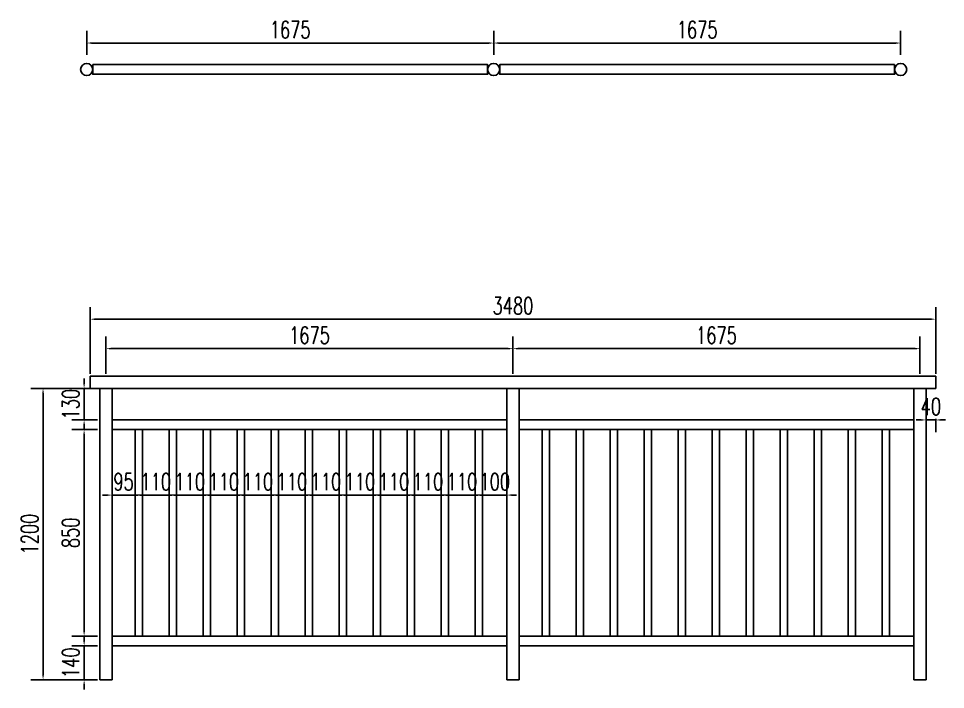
# Model space of a CAD drawing. Header units: millimetres. Extents: x -2430464 to 225692, y -180 to 1805330.
# Drawn here: x -1395808 to -1391993, y 608733 to 611496 of the extents above; entities that cross this region are included whole.
import ezdxf

# ---------------------------------------------------------------- set-up
doc = ezdxf.new("R2010")
doc.units = ezdxf.units.MM
doc.header["$LTSCALE"] = 1000
doc.layers.get('0').update_dxf_attribs({"linetype": 'CONTINUOUS'})
doc.layers.get('DEFPOINTS').update_dxf_attribs({"linetype": 'CONTINUOUS'})
for name, color, linetype in [('W-PLASTIC_RAILINGS塑木栏杆', 6, 'CONTINUOUS'), ('W-WOOD_FLOOR木地板', 30, 'CONTINUOUS'), ('景-通用-文字', 7, 'CONTINUOUS')]:
    doc.layers.add(name, color=color, linetype=linetype)
doc.styles.add('STANDARD_T3', font='simplex.shx', dxfattribs={"width": 0.7, "bigfont": 'gbcbig.shx'})
doc.dimstyles.new('W&&20', dxfattribs={"dimtxt": 70, "dimasz": 20, "dimexe": 50, "dimexo": 60, "dimgap": 20, "dimtad": 1, "dimdec": 0, "dimzin": 0, "dimdsep": 46, "dimtxsty": 'STANDARD_T3', "dimcen": 0.09, "dimclrd": 1, "dimclre": 1, "dimclrt": 7, "dimazin": 2, "dimtfac": 1, "dimtdec": 0, "dimtix": 1, "dimtmove": 2, "dimatfit": 3, "dimfxl": 0, "dimtolj": 1, "dimtzin": 0, "dimarcsym": 0})

# ---------------------------------------------------------------- blocks, each defined once
blk = doc.blocks.new('*U827')
at = {"layer": 'W-PLASTIC_RAILINGS塑木栏杆'}
blk.add_lwpolyline([(-15, -420), (15, -420), (15, 430), (-15, 430)], close=True, dxfattribs=at)
blk = doc.blocks.new('*U828')
at = {"layer": 'W-PLASTIC_RAILINGS塑木栏杆', "color": 0, "linetype": 'ByBlock', "lineweight": -2, "transparency": 16777216}
for p in [(0, 0), (140, 0), (280, 0), (420, 0), (560, 0), (700, 0), (840, 0), (980, 0), (1120, 0), (1260, 0), (1400, 0)]:
    blk.add_blockref('*U827', p, dxfattribs=at)
blk = doc.blocks.new('*D830')
at = {"layer": 'DEFPOINTS', "color": 0, "transparency": 16777216}
for p in [(-1395513.1, 609973.4), (-1395707.1, 608773.4), (-1395473.1, 608773.4)]:
    blk.add_point(p, dxfattribs=at)
at = {"layer": 'W-WOOD_FLOOR木地板', "color": 1, "lineweight": -2, "transparency": 16777216}
for p, q in [((-1395573.1, 609973.4), (-1395757.1, 609973.4)), ((-1395707.1, 609953.4), (-1395707.1, 608793.4)), ((-1395533.1, 608773.4), (-1395757.1, 608773.4))]:
    blk.add_line(p, q, dxfattribs=at)
at = {"layer": 'W-WOOD_FLOOR木地板', "color": 1, "transparency": 16777216}
for points in [[(-1395710.4, 609953.4), (-1395703.7, 609953.4), (-1395707.1, 609973.4)], [(-1395710.4, 608793.4), (-1395703.7, 608793.4), (-1395707.1, 608773.4)]]:
    blk.add_solid(points, dxfattribs=at)
at = {"layer": 'W-WOOD_FLOOR木地板', "color": 7, "transparency": 16777216, "insert": (-1395762.1, 609373.4), "char_height": 70, "attachment_point": 5, "rotation": 90, "style": 'STANDARD_T3'}
blk.add_mtext('\\A1;1200', dxfattribs=at)
blk = doc.blocks.new('*D831')
at = {"layer": 'DEFPOINTS', "color": 0, "transparency": 16777216}
for p in [(-1395423.1, 609803.4), (-1395538.1, 608953.4), (-1395423.1, 608953.4)]:
    blk.add_point(p, dxfattribs=at)
at = {"layer": 'W-WOOD_FLOOR木地板', "color": 1, "lineweight": -2, "transparency": 16777216}
for p, q in [((-1395483.1, 609803.4), (-1395588.1, 609803.4)), ((-1395538.1, 609783.4), (-1395538.1, 608973.4)), ((-1395483.1, 608953.4), (-1395588.1, 608953.4))]:
    blk.add_line(p, q, dxfattribs=at)
at = {"layer": 'W-WOOD_FLOOR木地板', "color": 1, "transparency": 16777216}
for points in [[(-1395541.4, 609783.4), (-1395534.7, 609783.4), (-1395538.1, 609803.4)], [(-1395541.4, 608973.4), (-1395534.7, 608973.4), (-1395538.1, 608953.4)]]:
    blk.add_solid(points, dxfattribs=at)
at = {"layer": 'W-WOOD_FLOOR木地板', "color": 7, "transparency": 16777216, "insert": (-1395593.1, 609378.4), "char_height": 70, "attachment_point": 5, "rotation": 90, "style": 'STANDARD_T3'}
blk.add_mtext('\\A1;850', dxfattribs=at)
blk = doc.blocks.new('*D829')
at = {"layer": 'DEFPOINTS', "color": 0, "transparency": 16777216}
for p in [(-1395538.1, 609973.4), (-1395423.1, 609973.4), (-1395423.1, 609843.4)]:
    blk.add_point(p, dxfattribs=at)
at = {"layer": 'W-WOOD_FLOOR木地板', "color": 1, "lineweight": -2, "transparency": 16777216}
for p, q in [((-1395538.1, 609993.4), (-1395538.1, 610013.4)), ((-1395483.1, 609973.4), (-1395588.1, 609973.4)), ((-1395538.1, 609843.4), (-1395538.1, 609973.4)), ((-1395483.1, 609843.4), (-1395588.1, 609843.4)), ((-1395538.1, 609823.4), (-1395538.1, 609803.4))]:
    blk.add_line(p, q, dxfattribs=at)
at = {"layer": 'W-WOOD_FLOOR木地板', "color": 1, "transparency": 16777216}
for points in [[(-1395541.4, 609993.4), (-1395534.7, 609993.4), (-1395538.1, 609973.4)], [(-1395541.4, 609823.4), (-1395534.7, 609823.4), (-1395538.1, 609843.4)]]:
    blk.add_solid(points, dxfattribs=at)
at = {"layer": 'W-WOOD_FLOOR木地板', "color": 7, "transparency": 16777216, "insert": (-1395593.1, 609908.4), "char_height": 70, "attachment_point": 5, "rotation": 90, "style": 'STANDARD_T3'}
blk.add_mtext('\\A1;130', dxfattribs=at)
blk = doc.blocks.new('*D832')
at = {"layer": 'DEFPOINTS', "color": 0, "transparency": 16777216}
for p in [(-1395423.1, 608913.4), (-1395538, 608773.4), (-1395423.1, 608773.4)]:
    blk.add_point(p, dxfattribs=at)
at = {"layer": 'W-WOOD_FLOOR木地板', "color": 1, "lineweight": -2, "transparency": 16777216}
for p, q in [((-1395538, 608933.4), (-1395538, 608953.4)), ((-1395483.1, 608913.4), (-1395588, 608913.4)), ((-1395538, 608913.4), (-1395538, 608773.4)), ((-1395483.1, 608773.4), (-1395588, 608773.4)), ((-1395538, 608753.4), (-1395538, 608733.4))]:
    blk.add_line(p, q, dxfattribs=at)
at = {"layer": 'W-WOOD_FLOOR木地板', "color": 1, "transparency": 16777216}
for points in [[(-1395541.3, 608933.4), (-1395534.7, 608933.4), (-1395538, 608913.4)], [(-1395541.3, 608753.4), (-1395534.7, 608753.4), (-1395538, 608773.4)]]:
    blk.add_solid(points, dxfattribs=at)
at = {"layer": 'W-WOOD_FLOOR木地板', "color": 7, "transparency": 16777216, "insert": (-1395593, 608843.4), "char_height": 70, "attachment_point": 5, "rotation": 90, "style": 'STANDARD_T3'}
blk.add_mtext('\\A1;140', dxfattribs=at)
blk = doc.blocks.new('*D833')
at = {"layer": 'DEFPOINTS', "color": 0, "transparency": 16777216}
for p in [(-1393773.1, 610136.9), (-1395448.1, 609973.4), (-1393773.1, 609973.4)]:
    blk.add_point(p, dxfattribs=at)
at = {"layer": 'W-WOOD_FLOOR木地板', "color": 1, "lineweight": -2, "transparency": 16777216}
for p, q in [((-1395448.1, 610033.4), (-1395448.1, 610186.9)), ((-1393773.1, 610033.4), (-1393773.1, 610186.9)), ((-1395428.1, 610136.9), (-1393793.1, 610136.9))]:
    blk.add_line(p, q, dxfattribs=at)
at = {"layer": 'W-WOOD_FLOOR木地板', "color": 1, "transparency": 16777216}
for points in [[(-1395428.1, 610140.2), (-1395428.1, 610133.6), (-1395448.1, 610136.9)], [(-1393793.1, 610140.2), (-1393793.1, 610133.6), (-1393773.1, 610136.9)]]:
    blk.add_solid(points, dxfattribs=at)
at = {"layer": 'W-WOOD_FLOOR木地板', "color": 7, "transparency": 16777216, "insert": (-1394610.6, 610191.9), "char_height": 70, "attachment_point": 5, "style": 'STANDARD_T3'}
blk.add_mtext('\\A1;1675', dxfattribs=at)
blk = doc.blocks.new('*D834')
at = {"layer": 'DEFPOINTS', "color": 0, "transparency": 16777216}
for p in [(-1392098.1, 610136.9), (-1393773.1, 609973.4), (-1392098.1, 609973.4)]:
    blk.add_point(p, dxfattribs=at)
at = {"layer": 'W-WOOD_FLOOR木地板', "color": 1, "lineweight": -2, "transparency": 16777216}
for p, q in [((-1393773.1, 610033.4), (-1393773.1, 610186.9)), ((-1392098.1, 610033.4), (-1392098.1, 610186.9)), ((-1393753.1, 610136.9), (-1392118.1, 610136.9))]:
    blk.add_line(p, q, dxfattribs=at)
at = {"layer": 'W-WOOD_FLOOR木地板', "color": 1, "transparency": 16777216}
for points in [[(-1393753.1, 610140.2), (-1393753.1, 610133.6), (-1393773.1, 610136.9)], [(-1392118.1, 610140.2), (-1392118.1, 610133.6), (-1392098.1, 610136.9)]]:
    blk.add_solid(points, dxfattribs=at)
at = {"layer": 'W-WOOD_FLOOR木地板', "color": 7, "transparency": 16777216, "insert": (-1392935.6, 610191.9), "char_height": 70, "attachment_point": 5, "style": 'STANDARD_T3'}
blk.add_mtext('\\A1;1675', dxfattribs=at)
blk = doc.blocks.new('*D835')
at = {"layer": 'DEFPOINTS', "color": 0, "transparency": 16777216}
for p in [(-1395423.1, 609610.9), (-1395328.1, 609610.9), (-1395328.1, 609533.9)]:
    blk.add_point(p, dxfattribs=at)
at = {"layer": 'W-WOOD_FLOOR木地板', "color": 1, "lineweight": -2, "transparency": 16777216}
for p, q in [((-1395423.1, 609550.9), (-1395423.1, 609483.9)), ((-1395328.1, 609550.9), (-1395328.1, 609483.9)), ((-1395443.1, 609533.9), (-1395463.1, 609533.9)), ((-1395423.1, 609533.9), (-1395328.1, 609533.9)), ((-1395308.1, 609533.9), (-1395288.1, 609533.9))]:
    blk.add_line(p, q, dxfattribs=at)
at = {"layer": 'W-WOOD_FLOOR木地板', "color": 1, "transparency": 16777216}
for points in [[(-1395443.1, 609537.2), (-1395443.1, 609530.6), (-1395423.1, 609533.9)], [(-1395308.1, 609537.2), (-1395308.1, 609530.6), (-1395328.1, 609533.9)]]:
    blk.add_solid(points, dxfattribs=at)
at = {"layer": 'W-WOOD_FLOOR木地板', "color": 7, "transparency": 16777216, "insert": (-1395375.6, 609588.9), "char_height": 70, "attachment_point": 5, "style": 'STANDARD_T3'}
blk.add_mtext('\\A1;95', dxfattribs=at)
blk = doc.blocks.new('*D836')
at = {"layer": 'DEFPOINTS', "color": 0, "transparency": 16777216}
for p in [(-1394178.1, 609657.8), (-1394068.1, 609657.8), (-1394068.1, 609533.9)]:
    blk.add_point(p, dxfattribs=at)
at = {"layer": '景-通用-文字', "color": 1, "lineweight": -2, "transparency": 16777216}
for p, q in [((-1394198.1, 609533.9), (-1394218.1, 609533.9)), ((-1394178.1, 609538.9), (-1394178.1, 609483.9)), ((-1394178.1, 609533.9), (-1394068.1, 609533.9)), ((-1394068.1, 609538.9), (-1394068.1, 609483.9)), ((-1394048.1, 609533.9), (-1394028.1, 609533.9))]:
    blk.add_line(p, q, dxfattribs=at)
at = {"layer": '景-通用-文字', "color": 1, "transparency": 16777216}
for points in [[(-1394198.1, 609537.2), (-1394198.1, 609530.6), (-1394178.1, 609533.9)], [(-1394048.1, 609537.2), (-1394048.1, 609530.6), (-1394068.1, 609533.9)]]:
    blk.add_solid(points, dxfattribs=at)
at = {"layer": '景-通用-文字', "color": 7, "transparency": 16777216, "insert": (-1394123.1, 609588.9), "char_height": 70, "attachment_point": 5, "style": 'STANDARD_T3'}
blk.add_mtext('\\A1;110', dxfattribs=at)
blk = doc.blocks.new('*D837')
at = {"layer": 'DEFPOINTS', "color": 0, "transparency": 16777216}
for p in [(-1393898.1, 609655.2), (-1393798.1, 609655.2), (-1393798.1, 609533.9)]:
    blk.add_point(p, dxfattribs=at)
at = {"layer": 'W-PLASTIC_RAILINGS塑木栏杆', "color": 1, "lineweight": -2, "transparency": 16777216}
for p, q in [((-1393918.1, 609533.9), (-1393938.1, 609533.9)), ((-1393898.1, 609538.9), (-1393898.1, 609483.9)), ((-1393898.1, 609533.9), (-1393798.1, 609533.9)), ((-1393798.1, 609538.9), (-1393798.1, 609483.9)), ((-1393778.1, 609533.9), (-1393758.1, 609533.9))]:
    blk.add_line(p, q, dxfattribs=at)
at = {"layer": 'W-PLASTIC_RAILINGS塑木栏杆', "color": 1, "transparency": 16777216}
for points in [[(-1393918.1, 609537.2), (-1393918.1, 609530.6), (-1393898.1, 609533.9)], [(-1393778.1, 609537.2), (-1393778.1, 609530.6), (-1393798.1, 609533.9)]]:
    blk.add_solid(points, dxfattribs=at)
at = {"layer": 'W-PLASTIC_RAILINGS塑木栏杆', "color": 7, "transparency": 16777216, "insert": (-1393848.1, 609588.9), "char_height": 70, "attachment_point": 5, "style": 'STANDARD_T3'}
blk.add_mtext('\\A1;100', dxfattribs=at)
blk = doc.blocks.new('*D1074')
at = {"layer": 'DEFPOINTS', "color": 0, "transparency": 16777216}
for p in [(-1394038.1, 609657.8), (-1393928.1, 609657.8), (-1393928.1, 609533.9)]:
    blk.add_point(p, dxfattribs=at)
at = {"layer": '景-通用-文字', "color": 1, "lineweight": -2, "transparency": 16777216}
for p, q in [((-1394058.1, 609533.9), (-1394078.1, 609533.9)), ((-1394038.1, 609538.9), (-1394038.1, 609483.9)), ((-1394038.1, 609533.9), (-1393928.1, 609533.9)), ((-1393928.1, 609538.9), (-1393928.1, 609483.9)), ((-1393908.1, 609533.9), (-1393888.1, 609533.9))]:
    blk.add_line(p, q, dxfattribs=at)
at = {"layer": '景-通用-文字', "color": 1, "transparency": 16777216}
for points in [[(-1394058.1, 609537.2), (-1394058.1, 609530.6), (-1394038.1, 609533.9)], [(-1393908.1, 609537.2), (-1393908.1, 609530.6), (-1393928.1, 609533.9)]]:
    blk.add_solid(points, dxfattribs=at)
at = {"layer": '景-通用-文字', "color": 7, "transparency": 16777216, "insert": (-1393983.1, 609588.9), "char_height": 70, "attachment_point": 5, "style": 'STANDARD_T3'}
blk.add_mtext('\\A1;110', dxfattribs=at)
blk = doc.blocks.new('*D1075')
at = {"layer": 'DEFPOINTS', "color": 0, "transparency": 16777216}
for p in [(-1394318.1, 609657.8), (-1394208.1, 609657.8), (-1394208.1, 609533.9)]:
    blk.add_point(p, dxfattribs=at)
at = {"layer": '景-通用-文字', "color": 1, "lineweight": -2, "transparency": 16777216}
for p, q in [((-1394338.1, 609533.9), (-1394358.1, 609533.9)), ((-1394318.1, 609538.9), (-1394318.1, 609483.9)), ((-1394318.1, 609533.9), (-1394208.1, 609533.9)), ((-1394208.1, 609538.9), (-1394208.1, 609483.9)), ((-1394188.1, 609533.9), (-1394168.1, 609533.9))]:
    blk.add_line(p, q, dxfattribs=at)
at = {"layer": '景-通用-文字', "color": 1, "transparency": 16777216}
for points in [[(-1394338.1, 609537.2), (-1394338.1, 609530.6), (-1394318.1, 609533.9)], [(-1394188.1, 609537.2), (-1394188.1, 609530.6), (-1394208.1, 609533.9)]]:
    blk.add_solid(points, dxfattribs=at)
at = {"layer": '景-通用-文字', "color": 7, "transparency": 16777216, "insert": (-1394263.1, 609588.9), "char_height": 70, "attachment_point": 5, "style": 'STANDARD_T3'}
blk.add_mtext('\\A1;110', dxfattribs=at)
blk = doc.blocks.new('*D1076')
at = {"layer": 'DEFPOINTS', "color": 0, "transparency": 16777216}
for p in [(-1394458.1, 609657.8), (-1394348.1, 609657.8), (-1394348.1, 609533.9)]:
    blk.add_point(p, dxfattribs=at)
at = {"layer": '景-通用-文字', "color": 1, "lineweight": -2, "transparency": 16777216}
for p, q in [((-1394478.1, 609533.9), (-1394498.1, 609533.9)), ((-1394458.1, 609538.9), (-1394458.1, 609483.9)), ((-1394458.1, 609533.9), (-1394348.1, 609533.9)), ((-1394348.1, 609538.9), (-1394348.1, 609483.9)), ((-1394328.1, 609533.9), (-1394308.1, 609533.9))]:
    blk.add_line(p, q, dxfattribs=at)
at = {"layer": '景-通用-文字', "color": 1, "transparency": 16777216}
for points in [[(-1394478.1, 609537.2), (-1394478.1, 609530.6), (-1394458.1, 609533.9)], [(-1394328.1, 609537.2), (-1394328.1, 609530.6), (-1394348.1, 609533.9)]]:
    blk.add_solid(points, dxfattribs=at)
at = {"layer": '景-通用-文字', "color": 7, "transparency": 16777216, "insert": (-1394403.1, 609588.9), "char_height": 70, "attachment_point": 5, "style": 'STANDARD_T3'}
blk.add_mtext('\\A1;110', dxfattribs=at)
blk = doc.blocks.new('*D1077')
at = {"layer": 'DEFPOINTS', "color": 0, "transparency": 16777216}
for p in [(-1394598.1, 609657.8), (-1394488.1, 609657.8), (-1394488.1, 609533.9)]:
    blk.add_point(p, dxfattribs=at)
at = {"layer": '景-通用-文字', "color": 1, "lineweight": -2, "transparency": 16777216}
for p, q in [((-1394618.1, 609533.9), (-1394638.1, 609533.9)), ((-1394598.1, 609538.9), (-1394598.1, 609483.9)), ((-1394598.1, 609533.9), (-1394488.1, 609533.9)), ((-1394488.1, 609538.9), (-1394488.1, 609483.9)), ((-1394468.1, 609533.9), (-1394448.1, 609533.9))]:
    blk.add_line(p, q, dxfattribs=at)
at = {"layer": '景-通用-文字', "color": 1, "transparency": 16777216}
for points in [[(-1394618.1, 609537.2), (-1394618.1, 609530.6), (-1394598.1, 609533.9)], [(-1394468.1, 609537.2), (-1394468.1, 609530.6), (-1394488.1, 609533.9)]]:
    blk.add_solid(points, dxfattribs=at)
at = {"layer": '景-通用-文字', "color": 7, "transparency": 16777216, "insert": (-1394543.1, 609588.9), "char_height": 70, "attachment_point": 5, "style": 'STANDARD_T3'}
blk.add_mtext('\\A1;110', dxfattribs=at)
blk = doc.blocks.new('*D1078')
at = {"layer": 'DEFPOINTS', "color": 0, "transparency": 16777216}
for p in [(-1394738.1, 609657.8), (-1394628.1, 609657.8), (-1394628.1, 609533.9)]:
    blk.add_point(p, dxfattribs=at)
at = {"layer": '景-通用-文字', "color": 1, "lineweight": -2, "transparency": 16777216}
for p, q in [((-1394758.1, 609533.9), (-1394778.1, 609533.9)), ((-1394738.1, 609538.9), (-1394738.1, 609483.9)), ((-1394738.1, 609533.9), (-1394628.1, 609533.9)), ((-1394628.1, 609538.9), (-1394628.1, 609483.9)), ((-1394608.1, 609533.9), (-1394588.1, 609533.9))]:
    blk.add_line(p, q, dxfattribs=at)
at = {"layer": '景-通用-文字', "color": 1, "transparency": 16777216}
for points in [[(-1394758.1, 609537.2), (-1394758.1, 609530.6), (-1394738.1, 609533.9)], [(-1394608.1, 609537.2), (-1394608.1, 609530.6), (-1394628.1, 609533.9)]]:
    blk.add_solid(points, dxfattribs=at)
at = {"layer": '景-通用-文字', "color": 7, "transparency": 16777216, "insert": (-1394683.1, 609588.9), "char_height": 70, "attachment_point": 5, "style": 'STANDARD_T3'}
blk.add_mtext('\\A1;110', dxfattribs=at)
blk = doc.blocks.new('*D1079')
at = {"layer": 'DEFPOINTS', "color": 0, "transparency": 16777216}
for p in [(-1394878.1, 609657.8), (-1394768.1, 609657.8), (-1394768.1, 609533.9)]:
    blk.add_point(p, dxfattribs=at)
at = {"layer": '景-通用-文字', "color": 1, "lineweight": -2, "transparency": 16777216}
for p, q in [((-1394898.1, 609533.9), (-1394918.1, 609533.9)), ((-1394878.1, 609538.9), (-1394878.1, 609483.9)), ((-1394878.1, 609533.9), (-1394768.1, 609533.9)), ((-1394768.1, 609538.9), (-1394768.1, 609483.9)), ((-1394748.1, 609533.9), (-1394728.1, 609533.9))]:
    blk.add_line(p, q, dxfattribs=at)
at = {"layer": '景-通用-文字', "color": 1, "transparency": 16777216}
for points in [[(-1394898.1, 609537.2), (-1394898.1, 609530.6), (-1394878.1, 609533.9)], [(-1394748.1, 609537.2), (-1394748.1, 609530.6), (-1394768.1, 609533.9)]]:
    blk.add_solid(points, dxfattribs=at)
at = {"layer": '景-通用-文字', "color": 7, "transparency": 16777216, "insert": (-1394823.1, 609588.9), "char_height": 70, "attachment_point": 5, "style": 'STANDARD_T3'}
blk.add_mtext('\\A1;110', dxfattribs=at)
blk = doc.blocks.new('*D1080')
at = {"layer": 'DEFPOINTS', "color": 0, "transparency": 16777216}
for p in [(-1395018.1, 609657.8), (-1394908.1, 609657.8), (-1394908.1, 609533.9)]:
    blk.add_point(p, dxfattribs=at)
at = {"layer": '景-通用-文字', "color": 1, "lineweight": -2, "transparency": 16777216}
for p, q in [((-1395038.1, 609533.9), (-1395058.1, 609533.9)), ((-1395018.1, 609538.9), (-1395018.1, 609483.9)), ((-1395018.1, 609533.9), (-1394908.1, 609533.9)), ((-1394908.1, 609538.9), (-1394908.1, 609483.9)), ((-1394888.1, 609533.9), (-1394868.1, 609533.9))]:
    blk.add_line(p, q, dxfattribs=at)
at = {"layer": '景-通用-文字', "color": 1, "transparency": 16777216}
for points in [[(-1395038.1, 609537.2), (-1395038.1, 609530.6), (-1395018.1, 609533.9)], [(-1394888.1, 609537.2), (-1394888.1, 609530.6), (-1394908.1, 609533.9)]]:
    blk.add_solid(points, dxfattribs=at)
at = {"layer": '景-通用-文字', "color": 7, "transparency": 16777216, "insert": (-1394963.1, 609588.9), "char_height": 70, "attachment_point": 5, "style": 'STANDARD_T3'}
blk.add_mtext('\\A1;110', dxfattribs=at)
blk = doc.blocks.new('*D1081')
at = {"layer": 'DEFPOINTS', "color": 0, "transparency": 16777216}
for p in [(-1395158.1, 609657.8), (-1395048.1, 609657.8), (-1395048.1, 609533.9)]:
    blk.add_point(p, dxfattribs=at)
at = {"layer": '景-通用-文字', "color": 1, "lineweight": -2, "transparency": 16777216}
for p, q in [((-1395178.1, 609533.9), (-1395198.1, 609533.9)), ((-1395158.1, 609538.9), (-1395158.1, 609483.9)), ((-1395158.1, 609533.9), (-1395048.1, 609533.9)), ((-1395048.1, 609538.9), (-1395048.1, 609483.9)), ((-1395028.1, 609533.9), (-1395008.1, 609533.9))]:
    blk.add_line(p, q, dxfattribs=at)
at = {"layer": '景-通用-文字', "color": 1, "transparency": 16777216}
for points in [[(-1395178.1, 609537.2), (-1395178.1, 609530.6), (-1395158.1, 609533.9)], [(-1395028.1, 609537.2), (-1395028.1, 609530.6), (-1395048.1, 609533.9)]]:
    blk.add_solid(points, dxfattribs=at)
at = {"layer": '景-通用-文字', "color": 7, "transparency": 16777216, "insert": (-1395103.1, 609588.9), "char_height": 70, "attachment_point": 5, "style": 'STANDARD_T3'}
blk.add_mtext('\\A1;110', dxfattribs=at)
blk = doc.blocks.new('*D1082')
at = {"layer": 'DEFPOINTS', "color": 0, "transparency": 16777216}
for p in [(-1395298.1, 609657.8), (-1395188.1, 609657.8), (-1395188.1, 609533.9)]:
    blk.add_point(p, dxfattribs=at)
at = {"layer": '景-通用-文字', "color": 1, "lineweight": -2, "transparency": 16777216}
for p, q in [((-1395318.1, 609533.9), (-1395338.1, 609533.9)), ((-1395298.1, 609538.9), (-1395298.1, 609483.9)), ((-1395298.1, 609533.9), (-1395188.1, 609533.9)), ((-1395188.1, 609538.9), (-1395188.1, 609483.9)), ((-1395168.1, 609533.9), (-1395148.1, 609533.9))]:
    blk.add_line(p, q, dxfattribs=at)
at = {"layer": '景-通用-文字', "color": 1, "transparency": 16777216}
for points in [[(-1395318.1, 609537.2), (-1395318.1, 609530.6), (-1395298.1, 609533.9)], [(-1395168.1, 609537.2), (-1395168.1, 609530.6), (-1395188.1, 609533.9)]]:
    blk.add_solid(points, dxfattribs=at)
at = {"layer": '景-通用-文字', "color": 7, "transparency": 16777216, "insert": (-1395243.1, 609588.9), "char_height": 70, "attachment_point": 5, "style": 'STANDARD_T3'}
blk.add_mtext('\\A1;110', dxfattribs=at)
blk = doc.blocks.new('*U1905')
at = {"layer": 'W-PLASTIC_RAILINGS塑木栏杆'}
blk.add_lwpolyline([(-15, -420), (15, -420), (15, 430), (-15, 430)], close=True, dxfattribs=at)
blk = doc.blocks.new('*U1906')
at = {"layer": 'W-PLASTIC_RAILINGS塑木栏杆', "color": 0, "linetype": 'ByBlock', "lineweight": -2, "transparency": 16777216}
for p in [(0, 0), (140, 0), (280, 0), (420, 0), (560, 0), (700, 0), (840, 0), (980, 0), (1120, 0), (1260, 0), (1400, 0)]:
    blk.add_blockref('*U1905', p, dxfattribs=at)
blk = doc.blocks.new('*D2190')
at = {"layer": 'DEFPOINTS', "color": 0, "transparency": 16777216}
for p in [(-1392033.1, 610258.3), (-1395513.1, 609973.4), (-1392033.1, 609973.4)]:
    blk.add_point(p, dxfattribs=at)
at = {"layer": 'W-WOOD_FLOOR木地板', "color": 1, "lineweight": -2, "transparency": 16777216}
for p, q in [((-1395513.1, 610033.4), (-1395513.1, 610308.3)), ((-1392033.1, 610033.4), (-1392033.1, 610308.3)), ((-1395493.1, 610258.3), (-1392053.1, 610258.3))]:
    blk.add_line(p, q, dxfattribs=at)
at = {"layer": 'W-WOOD_FLOOR木地板', "color": 1, "transparency": 16777216}
for points in [[(-1395493.1, 610261.6), (-1395493.1, 610255), (-1395513.1, 610258.3)], [(-1392053.1, 610261.6), (-1392053.1, 610255), (-1392033.1, 610258.3)]]:
    blk.add_solid(points, dxfattribs=at)
at = {"layer": 'W-WOOD_FLOOR木地板', "color": 7, "transparency": 16777216, "insert": (-1393773.1, 610313.3), "char_height": 70, "attachment_point": 5, "style": 'STANDARD_T3'}
blk.add_mtext('\\A1;3480', dxfattribs=at)
blk = doc.blocks.new('*D2193')
at = {"color": 1, "lineweight": -2, "transparency": 16777216}
for p, q in [((-1392093.1, 609843.4), (-1392113.1, 609843.4)), ((-1392073.1, 609848.4), (-1392073.1, 609793.4)), ((-1392073.1, 609843.4), (-1392033.1, 609843.4)), ((-1392033.1, 609848.4), (-1392033.1, 609793.4)), ((-1392013.1, 609843.4), (-1391993.1, 609843.4))]:
    blk.add_line(p, q, dxfattribs=at)
at = {"color": 1, "transparency": 16777216}
for points in [[(-1392093.1, 609846.7), (-1392093.1, 609840.1), (-1392073.1, 609843.4)], [(-1392013.1, 609846.7), (-1392013.1, 609840.1), (-1392033.1, 609843.4)]]:
    blk.add_solid(points, dxfattribs=at)
at = {"layer": 'DEFPOINTS', "color": 0, "transparency": 16777216}
for p in [(-1392073.1, 609973.4), (-1392033.1, 609973.4), (-1392033.1, 609843.4)]:
    blk.add_point(p, dxfattribs=at)
at = {"color": 7, "transparency": 16777216, "insert": (-1392053.1, 609898.4), "char_height": 70, "attachment_point": 5, "style": 'STANDARD_T3'}
blk.add_mtext('\\A1;40', dxfattribs=at)
blk = doc.blocks.new('*D2302')
at = {"color": 1, "lineweight": -2, "transparency": 16777216}
for p, q in [((-1395527.5, 611346.7), (-1395527.5, 611445.5)), ((-1393852.5, 611346.7), (-1393852.5, 611445.5)), ((-1395507.5, 611395.5), (-1393872.5, 611395.5))]:
    blk.add_line(p, q, dxfattribs=at)
at = {"color": 1, "transparency": 16777216}
for points in [[(-1395507.5, 611398.8), (-1395507.5, 611392.2), (-1395527.5, 611395.5)], [(-1393872.5, 611398.8), (-1393872.5, 611392.2), (-1393852.5, 611395.5)]]:
    blk.add_solid(points, dxfattribs=at)
at = {"layer": 'DEFPOINTS', "color": 0, "transparency": 16777216}
for p in [(-1393852.5, 611395.5), (-1395527.5, 611286.7), (-1393852.5, 611286.7)]:
    blk.add_point(p, dxfattribs=at)
at = {"color": 7, "transparency": 16777216, "insert": (-1394690, 611450.5), "char_height": 70, "attachment_point": 5, "style": 'STANDARD_T3'}
blk.add_mtext('\\A1;1675', dxfattribs=at)
blk = doc.blocks.new('*D2303')
at = {"color": 1, "lineweight": -2, "transparency": 16777216}
for p, q in [((-1393852.5, 611346.7), (-1393852.5, 611445.5)), ((-1392177.5, 611346.7), (-1392177.5, 611445.5)), ((-1393832.5, 611395.5), (-1392197.5, 611395.5))]:
    blk.add_line(p, q, dxfattribs=at)
at = {"color": 1, "transparency": 16777216}
for points in [[(-1393832.5, 611398.8), (-1393832.5, 611392.2), (-1393852.5, 611395.5)], [(-1392197.5, 611398.8), (-1392197.5, 611392.2), (-1392177.5, 611395.5)]]:
    blk.add_solid(points, dxfattribs=at)
at = {"layer": 'DEFPOINTS', "color": 0, "transparency": 16777216}
for p in [(-1392177.5, 611395.5), (-1393852.5, 611286.7), (-1392177.5, 611286.7)]:
    blk.add_point(p, dxfattribs=at)
at = {"color": 7, "transparency": 16777216, "insert": (-1393015, 611450.5), "char_height": 70, "attachment_point": 5, "style": 'STANDARD_T3'}
blk.add_mtext('\\A1;1675', dxfattribs=at)

msp = doc.modelspace()

# ---------------------------------------------------------------- linework, layer by layer
at = {"layer": 'W-PLASTIC_RAILINGS塑木栏杆'}
for points in [[(-1395502.46, 611306.68), (-1393877.46, 611306.68), (-1393877.46, 611266.68), (-1395502.46, 611266.68)], [(-1392202.46, 611306.68), (-1393827.46, 611306.68), (-1393827.46, 611266.68), (-1392202.46, 611266.68)], [(-1395513.06, 609973.41), (-1392033.06, 609973.41), (-1392033.06, 610023.41), (-1395513.06, 610023.41)], [(-1395473.06, 608773.41), (-1395423.06, 608773.41), (-1395423.06, 609973.41), (-1395473.06, 609973.41)], [(-1393798.06, 608773.41), (-1393748.06, 608773.41), (-1393748.06, 609973.41), (-1393798.06, 609973.41)], [(-1392123.06, 608773.41), (-1392073.06, 608773.41), (-1392073.06, 609973.41), (-1392123.06, 609973.41)], [(-1395423.06, 609803.41), (-1393798.06, 609803.41), (-1393798.06, 609843.41), (-1395423.06, 609843.41)], [(-1392123.06, 609803.41), (-1393748.06, 609803.41), (-1393748.06, 609843.41), (-1392123.06, 609843.41)], [(-1395423.06, 608953.41), (-1393798.06, 608953.41), (-1393798.06, 608913.41), (-1395423.06, 608913.41)], [(-1392123.06, 608953.41), (-1393748.06, 608953.41), (-1393748.06, 608913.41), (-1392123.06, 608913.41)]]:
    msp.add_lwpolyline(points, close=True, dxfattribs=at)
for centre in [(-1395527.46, 611286.68), (-1393852.46, 611286.68), (-1392177.46, 611286.68)]:
    msp.add_circle(centre, 25, dxfattribs=at)

# ---------------------------------------------------------------- block references
for name, p in [('*U828', (-1395313.06, 609373.41)), ('*U1906', (-1393638.06, 609373.41))]:
    msp.add_blockref(name, p, dxfattribs=at)

# ---------------------------------------------------------------- dimensions: what is measured, and where the dimension line sits
for base, p1, p2, picture, middle in [((-1393852.46, 611395.49), (-1395527.46, 611286.68), (-1393852.46, 611286.68), '*D2302', (-1394689.96, 611450.49)), ((-1392177.46, 611395.49), (-1393852.46, 611286.68), (-1392177.46, 611286.68), '*D2303', (-1393014.96, 611450.49))]:
    dim = msp.add_linear_dim(base=base, p1=p1, p2=p2, dimstyle='W&&20')
    dim.commit()
    dim.dimension.update_dxf_attribs({"geometry": picture, "text_midpoint": middle})
at = {"color": 1}
dim = msp.add_linear_dim(base=(-1392033.06, 609843.41), p1=(-1392073.06, 609973.41), p2=(-1392033.06, 609973.41), dimstyle='W&&20', override={"dimfxl": 5, "dimfxlon": 1, "dimarcsym": 2}, dxfattribs=at)
dim.commit()
dim.dimension.update_dxf_attribs({"geometry": '*D2193', "text_midpoint": (-1392053.06, 609898.41)})
at = {"layer": 'W-PLASTIC_RAILINGS塑木栏杆'}
dim = msp.add_linear_dim(base=(-1393798.06, 609533.91), p1=(-1393898.06, 609655.17), p2=(-1393798.06, 609655.17), dimstyle='W&&20', override={"dimfxl": 5, "dimfxlon": 1, "dimarcsym": 2}, dxfattribs=at)
dim.commit()
dim.dimension.update_dxf_attribs({"geometry": '*D837', "text_midpoint": (-1393848.06, 609588.91)})
at = {"layer": 'W-WOOD_FLOOR木地板'}
for base, p1, p2, picture, middle in [((-1392033.06, 610258.28), (-1395513.06, 609973.41), (-1392033.06, 609973.41), '*D2190', (-1393773.06, 610313.28)), ((-1393773.06, 610136.91), (-1395448.06, 609973.41), (-1393773.06, 609973.41), '*D833', (-1394610.56, 610191.91)), ((-1392098.06, 610136.91), (-1393773.06, 609973.41), (-1392098.06, 609973.41), '*D834', (-1392935.56, 610191.91)), ((-1395328.06, 609533.91), (-1395423.06, 609610.91), (-1395328.06, 609610.91), '*D835', (-1395375.56, 609588.91))]:
    dim = msp.add_linear_dim(base=base, p1=p1, p2=p2, dimstyle='W&&20', dxfattribs=at)
    dim.commit()
    dim.dimension.update_dxf_attribs({"geometry": picture, "text_midpoint": middle})
for base, p1, p2, picture, middle in [((-1395538.06, 609973.41), (-1395423.06, 609843.41), (-1395423.06, 609973.41), '*D829', (-1395593.06, 609908.41)), ((-1395707.06, 608773.41), (-1395513.06, 609973.41), (-1395473.06, 608773.41), '*D830', (-1395762.06, 609373.41)), ((-1395538.06, 608953.41), (-1395423.06, 609803.41), (-1395423.06, 608953.41), '*D831', (-1395593.06, 609378.41)), ((-1395538, 608773.41), (-1395423.06, 608913.41), (-1395423.06, 608773.41), '*D832', (-1395593, 608843.41))]:
    dim = msp.add_linear_dim(base=base, p1=p1, p2=p2, angle=90, dimstyle='W&&20', dxfattribs=at)
    dim.commit()
    dim.dimension.update_dxf_attribs({"geometry": picture, "text_midpoint": middle})
at = {"layer": '景-通用-文字', "color": 3}
for base, p1, p2, picture, middle in [((-1395188.06, 609533.91), (-1395298.06, 609657.83), (-1395188.06, 609657.83), '*D1082', (-1395243.06, 609588.91)), ((-1395048.06, 609533.91), (-1395158.06, 609657.83), (-1395048.06, 609657.83), '*D1081', (-1395103.06, 609588.91)), ((-1394908.06, 609533.91), (-1395018.06, 609657.83), (-1394908.06, 609657.83), '*D1080', (-1394963.06, 609588.91)), ((-1394768.06, 609533.91), (-1394878.06, 609657.83), (-1394768.06, 609657.83), '*D1079', (-1394823.06, 609588.91)), ((-1394628.06, 609533.91), (-1394738.06, 609657.83), (-1394628.06, 609657.83), '*D1078', (-1394683.06, 609588.91)), ((-1394488.06, 609533.91), (-1394598.06, 609657.83), (-1394488.06, 609657.83), '*D1077', (-1394543.06, 609588.91)), ((-1394348.06, 609533.91), (-1394458.06, 609657.83), (-1394348.06, 609657.83), '*D1076', (-1394403.06, 609588.91)), ((-1394208.06, 609533.91), (-1394318.06, 609657.83), (-1394208.06, 609657.83), '*D1075', (-1394263.06, 609588.91)), ((-1394068.06, 609533.91), (-1394178.06, 609657.83), (-1394068.06, 609657.83), '*D836', (-1394123.06, 609588.91)), ((-1393928.06, 609533.91), (-1394038.06, 609657.83), (-1393928.06, 609657.83), '*D1074', (-1393983.06, 609588.91))]:
    dim = msp.add_linear_dim(base=base, p1=p1, p2=p2, dimstyle='W&&20', override={"dimfxl": 5, "dimfxlon": 1, "dimarcsym": 2}, dxfattribs=at)
    dim.commit()
    dim.dimension.update_dxf_attribs({"geometry": picture, "text_midpoint": middle})

doc.saveas('drawing.dxf')
